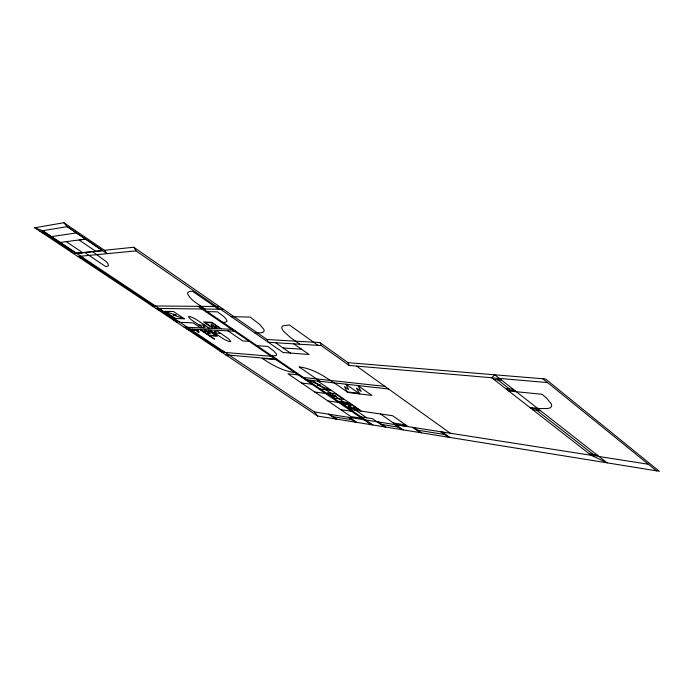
<?xml version="1.0" encoding="UTF-8"?>
<svg xmlns="http://www.w3.org/2000/svg" width="694" height="694" viewBox="0 0 694 694"><rect width="100%" height="100%" fill="white"/><g stroke="black" fill="none" stroke-linecap="round" stroke-linejoin="round"><path stroke-width="1.04" d="M211.479 324.905C215.47 327.256 207.48 322.328 213.015 325.746M208.217 332.539L210.091 333.684L208.408 332.547M491.751 377.762L494.735 374.795L607.094 462.837L591.175 455.29L491.751 377.762L349.117 365.443L321.227 345.551L319.908 342.567L267.025 339.513L133.795 247.246L104.456 250.291L63.857 222.722L34.7 227.779L317.739 416.07L659.3 471.278L545.545 378.993L348.015 362.658L319.908 342.567M40.009 231.31L42.776 230.859M42.117 232.716L44.893 232.273M51.399 236.611L76.461 232.924M60.152 242.449L85.579 239.109M85.648 239.144L79.055 240.011L95.781 251.306M71.317 252.139L74.223 251.827M34.7 227.779L42.534 230.703L76.531 253.353L102.556 250.603L67.24 226.678L63.857 222.722M73.347 253.492L76.271 253.189M73.529 253.605L102.556 250.603M76.531 253.353L82.768 252.711L66.234 241.651M77.849 256.485L136.024 250.881L283.126 352.517L309.03 354.478L293.909 343.86M79.984 257.899L82.933 257.63M150.216 304.623L153.469 304.64M152.073 305.854L155.335 305.881M152.229 305.967L219.356 306.505M155.924 308.422L223.347 309.272M156.141 308.561L159.42 308.604M157.98 309.793L161.268 309.836M205.719 311.623L217.387 311.814C220.77 314.599 225.628 316.768 227.085 321.149L225.212 322.372L221.49 322.406M164.981 311.363L173.439 311.511L184.274 318.772L175.703 318.52L164.981 311.363L176.146 315.085L173.283 315.015L184.274 318.772M231.145 316.638L250.204 317.097L259.634 324.393L263.902 329.424L264.145 331.107L263.139 332.244L260.909 332.842L254.472 332.764M174.055 320.481L177.404 320.593M175.86 321.686L179.217 321.799M180.084 322.38L193.166 322.857L200.67 327.906M209.406 328.219L195.075 318.737L190.468 316.672L188.412 316.62L190.729 319.379L198.97 325L204.999 325.234M184.101 327.169L233.149 329.346M186.712 328.904L235.908 331.229M195.786 330.309L193.695 330.205L192.238 329.242M196.176 330.327L198.267 330.431L196.81 329.459M188.595 330.162L192.004 330.327M214.463 333.025L220.649 333.346L228.76 338.924L230.833 341.526L228.673 341.387L224.127 339.349L210.108 330.084M209.519 335.766L217.404 336.208L208.105 329.945M321.227 345.551L268.231 342.281L267.025 339.513M249.163 341.318L242.735 340.919L228.014 330.891M255.401 345.586L267.771 346.427L273.766 350.973L276.438 354.061L276.55 355.076L275.856 355.727L270.408 355.84M283.057 347.928L301.508 349.195M219.816 350.921L223.338 351.207M221.525 352.058L225.047 352.352M221.707 352.188L272.69 356.404M225.697 354.842L276.871 359.266M499.359 378.412L547.523 382.576M491.925 377.892L499.541 378.551M277.617 359.77L262.297 358.434C272.638 365.322 284.002 371.758 296.624 372.782M493.946 379.471L501.571 380.147M505.527 388.501L513.178 389.247M507.514 390.054L515.174 390.809M508.685 390.965L542.161 394.296L546.811 398.295L551.522 404.333L551.626 406.38L550.247 407.794L547.419 408.584L539.021 408.506L529.817 407.447M298.264 374.881L287.949 373.788L350.904 416.582L361.713 418.256M301.777 377.284L384.901 386.376M305.195 379.627L388.527 388.97M530.867 408.263L538.587 409.156M532.775 409.755L540.505 410.657M301.5 383.001L311.927 384.224M358.902 393.307L347.182 391.876L344.476 386.645L348.64 389.551L345.872 384.198L359.822 393.949L356.36 388.059L361.123 391.399L357.87 385.543L371.923 395.441L348.093 392.509L334.265 382.897M320.489 389.091L331.35 390.427M314.816 392.049L325.356 393.403M327.898 400.941L338.542 402.416M340.763 409.686L351.502 411.273M361.175 416.938L372.357 418.656L376.816 421.726M393.585 423.036L405.721 424.919M589.258 453.789L597.092 455.004M395.944 424.667L408.072 426.558L392.552 415.715L361.531 411.204L317.678 381.023M591.002 455.151L598.844 456.374M104.456 250.291L107.067 253.666L67.24 226.66L42.534 230.703L314.486 411.967L591.175 455.29M599.017 456.513L648.378 464.243M333.189 416.738L351.927 419.723M382.09 424.52L398.104 427.07M417.805 430.211L444.464 434.453M212.824 325.738L211.358 325.026M335.436 396.239L335.957 396.309L334.942 395.953M331.324 390.418L317.219 384.901L320.897 385.335L306.93 379.818M334.881 396.066L336.382 396.491L334.603 395.875M43.496 232.49L72.766 251.983M81.45 257.769L151.839 304.631M159.62 309.81L175.721 320.541M190.295 330.24L221.568 351.069M200.236 329.546L214.55 339.14L199.872 329.529M84.651 252.46L105.922 266.713L108.464 265.75L107.874 263.434L106.399 261.759L92.666 251.627M196.341 329.433L197.799 330.413M194.719 329.355L199.074 332.2L194.329 329.338M198.97 325L203.351 327.95M329.598 414.327L336.764 419.141M328.349 414.136L335.514 418.942M216.259 330.379L220.649 333.346M213.101 328.444L203.568 321.999L211.705 322.276L221.308 328.809M349.603 417.458L356.872 422.394M348.284 417.259L355.545 422.178M204.982 309.038C199.022 304.276 190.694 300.823 187.501 293.51L188.031 292.287L189.688 291.523L192.472 291.228L218.515 309.212M199.534 306.349L372.93 424.988M197.981 306.332L371.143 424.702M312.248 380.407L366.718 417.788M319.934 381.275L299.114 366.926C312.022 368.393 323.395 375.48 333.788 382.828M378.377 421.969L385.786 427.07M376.955 421.744L384.355 426.836M394.366 424.468L401.835 429.664M275.57 342.732L290.465 353.073M380.477 413.962L403.327 429.907M414.014 427.547L421.57 432.848M412.453 427.304L420 432.596M299.747 344.224L290.144 337.275L283.421 331.09L281.972 328.783L281.825 327.013L282.996 325.781L289.398 324.974L318.017 345.352M442.286 431.972L449.955 437.437M440.621 431.711L448.281 437.168M356.586 366.085L450.302 433.23M497.745 379.809L509.335 388.874M536.627 410.206L593.162 454.397M542.821 378.768L656.515 470.827M314.486 411.967L317.739 416.07M133.795 247.246L136.024 250.881M348.015 362.658L349.117 365.443M208.625 332.782L209.692 333.432L208.625 332.782M342.099 402.607C345.569 407.178 349.091 403.839 342.099 402.607M347.226 403.309C350.687 407.925 354.296 404.559 347.226 403.309M348.197 406.779C351.615 411.308 355.189 408.037 348.197 406.779M353.35 407.517C356.759 412.08 360.412 408.783 353.35 407.517M198.718 331.888L197.486 331.68L198.718 331.888M211.87 322.831L205.086 322.597L211.384 326.857L218.211 327.143L211.87 322.831M213.448 325.764L212.511 325.72L216.91 328.106L213.448 325.764M204.279 326.371L203.316 326.327L205.016 326.874L204.279 326.371M205.337 330.301L204.435 330.257L208.712 332.565L205.337 330.301M215.478 331.489L214.498 331.437L216.216 331.984L215.478 331.489M209.788 331.498L203.264 331.168L209.354 335.254L215.929 335.627L209.788 331.498M335.41 393.776L327.23 392.735L335.349 398.295L343.582 399.397L335.41 393.776M332.495 395.407L329.962 395.077L331.298 395.988L333.823 396.317L332.495 395.407M348.943 402.746L338.681 401.34L350.834 409.66L361.184 411.169L348.943 402.746M194.181 330.231L192.724 329.26L194.164 330.231"/></g></svg>
